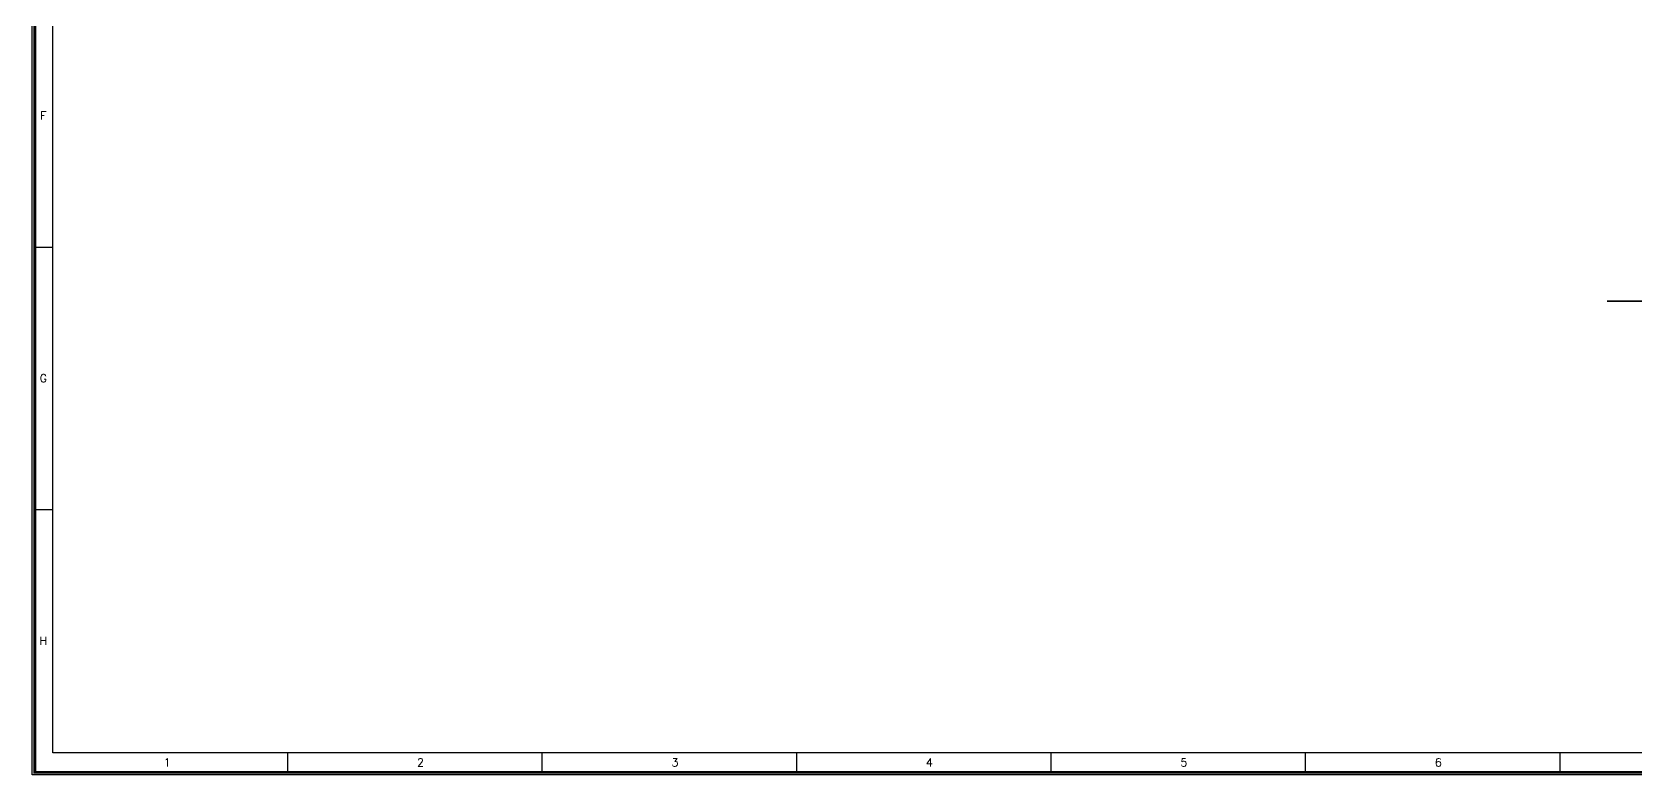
# Model space of a CAD drawing. Extents: x 3485972 to 3601240, y -673889 to -591207.
# Drawn here: x 3551253 to 3577476, y -625657 to -613507 of the extents above; entities that cross this region are included whole.
import ezdxf
from ezdxf.enums import TextEntityAlignment as Align

# ---------------------------------------------------------------- set-up
doc = ezdxf.new("R2010")
doc.units = 0
doc.header["$LTSCALE"] = 6
doc.header["$MEASUREMENT"] = 0
doc.layers.add('AREA', color=193, linetype='CONTINUOUS', plot=False)
doc.layers.add('TITLE', color=7, linetype='CONTINUOUS')
doc.layers.add('WALL', color=8, linetype='CONTINUOUS', lineweight=35)
doc.styles.add('ROMANS', font='romans.shx')

# ---------------------------------------------------------------- blocks, each defined once
blk = doc.blocks.new('A$C66962185')
at = {"layer": 'TITLE'}
for p, q in [((2.14, -141176.03), (2.14, -140930.66)), ((360.7, -141176.03), (2.14, -141176.03))]:
    blk.add_line(p, q, dxfattribs=at)
at = {"layer": 'TITLE', "color": 0}
for p, q in [((-0.15, -141115.84), (2.14, -141115.84)), ((-0.15, -141147.08), (2.14, -141147.08)), ((30.11, -141178.33), (30.11, -141176.03)), ((60.37, -141178.33), (60.37, -141176.03)), ((90.64, -141178.33), (90.64, -141176.03)), ((120.9, -141178.33), (120.9, -141176.03)), ((151.16, -141178.33), (151.16, -141176.03)), ((181.42, -141178.33), (181.42, -141176.03))]:
    blk.add_line(p, q, dxfattribs=at)
at = {"layer": 'TITLE', "color": 7, "const_width": 0.355}
blk.add_lwpolyline([(363, -140928.36), (363, -141178.33), (0, -141178.33), (0, -140928.36)], close=True, dxfattribs=at)
at = {"layer": 'TITLE', "color": 0, "style": 'ROMANS'}
for s, p in [('F', (1.02, -141100.19)), ('G', (1.02, -141131.44)), ('H', (1.02, -141162.68)), ('1', (15.75, -141177.15)), ('2', (45.89, -141177.15)), ('3', (76.15, -141177.15)), ('4', (106.41, -141177.15)), ('5', (136.67, -141177.15)), ('6', (166.94, -141177.15))]:
    blk.add_text(s, height=0.952, dxfattribs=at).set_placement(p, align=Align.MIDDLE)

msp = doc.modelspace()

# ---------------------------------------------------------------- linework, layer by layer
at = {"layer": 'AREA'}
for points in [[(3551252.7, -591208), (3601240.3, -591207.2), (3601240.3, -625655.9), (3551252.7, -625656.7)], [(3551295.5, -591250.8), (3601197.6, -591249.9), (3601197.6, -625613.1), (3551295.5, -625613.9)]]:
    msp.add_lwpolyline(points, close=True, dxfattribs=at)
at = {"layer": 'WALL', "linetype": 'ByBlock'}
msp.add_line((3577005.6, -617907.3), (3578515, -617907.3), dxfattribs=at)

# ---------------------------------------------------------------- block references
at = {"layer": 'TITLE', "xscale": 137.4720978042101, "yscale": 137.4720968119004, "zscale": 137.4720972069543}
msp.add_blockref('A$C66962185', (3551295.5, 18782467), dxfattribs=at)

doc.saveas('drawing.dxf')
